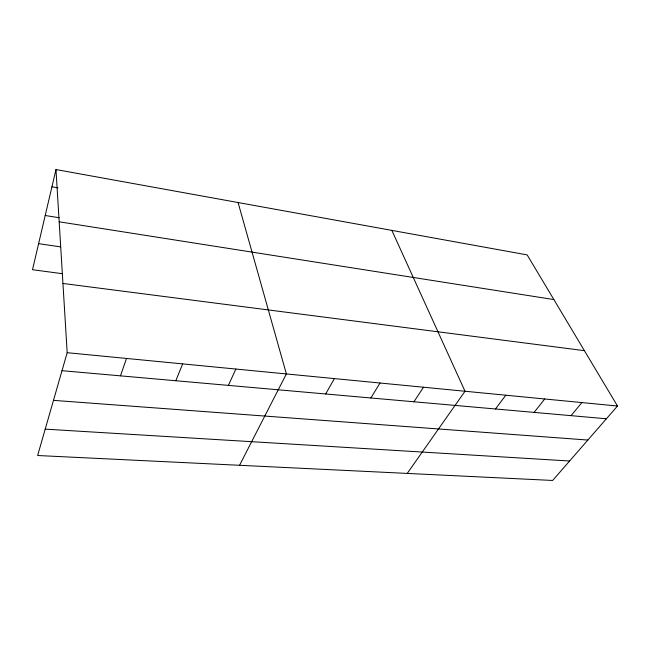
<?xml version="1.0" encoding="UTF-8"?>
<svg xmlns="http://www.w3.org/2000/svg" width="650" height="650" viewBox="0 0 650 650"><rect width="100%" height="100%" fill="white"/><g stroke="black" fill="none" stroke-linecap="round" stroke-linejoin="round"><path stroke-width="0.97" d="M55.981 169.544L67.178 352.698L37.635 455.512L552.654 480.456L617.5 406.031L527.174 254.906L55.981 169.544L32.5 269.717L62.579 273.723M120.461 375.854L126.514 358.442M175.833 380.746L182.658 363.886M228.361 385.385L235.869 369.046M239.557 465.286L286.374 373.937L238.071 202.532M325.691 393.981L334.36 378.592M370.874 397.971L380.023 383.012M413.944 401.781L423.524 387.229M407.241 473.411L465.01 391.251L391.861 230.393M495.495 408.98L505.798 395.208M534.121 412.392L544.724 398.978M571.049 415.659L581.921 402.586M45.208 429.146L569.603 461.004M53.479 400.359L587.86 440.05M62.002 370.687L606.393 418.779M67.178 352.698L617.5 406.031M62.944 283.465L584.407 350.659M38.61 243.661L60.621 246.87M59.174 221.796L553.873 299.569M45.208 215.499L59.207 217.734M51.935 186.794L57.931 187.834"/></g></svg>
